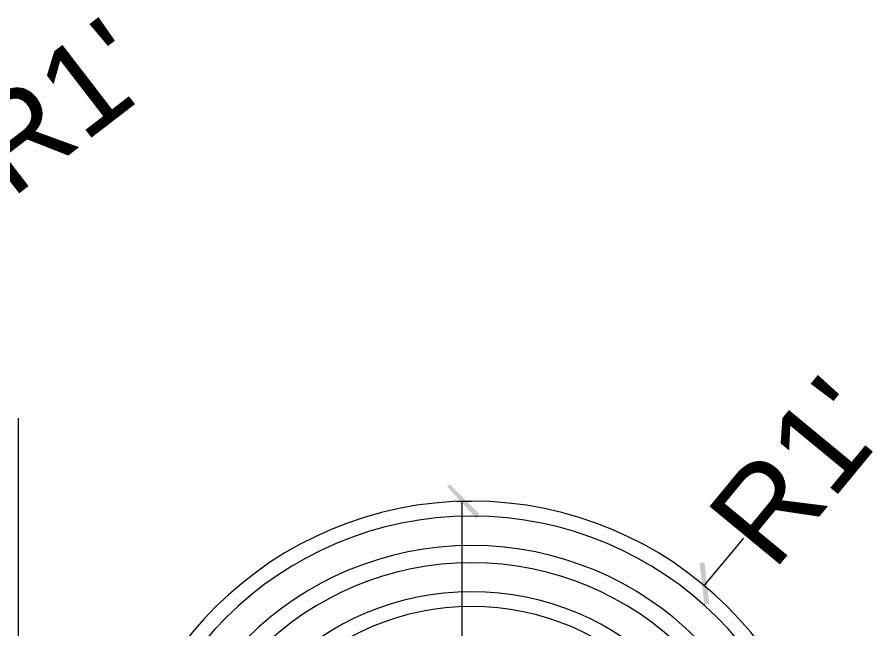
# Model space of a CAD drawing. Header units: inches. Extents: x 3324238 to 135265466, y -1036581 to 20094598.
# Drawn here: x 3353523.3 to 3353551.44, y -519261.42 to -519241.31 of the extents above; entities that cross this region are included whole.
import ezdxf

# ---------------------------------------------------------------- set-up
doc = ezdxf.new("R2010")
doc.units = ezdxf.units.IN
doc.header["$MEASUREMENT"] = 0
for name, color, linetype in [('PDF_Geometry', 7, 'Continuous'), ('PDF_Solid Fills', 7, 'Continuous'), ('PDF_Text', 1, 'Continuous')]:
    doc.layers.add(name, color=color, linetype=linetype)
doc.styles.add('PDF Arial', font='arial.ttf')

msp = doc.modelspace()

# ---------------------------------------------------------------- linework, layer by layer
at = {"layer": 'PDF_Geometry', "color": 32, "lineweight": 13, "true_color": 0xdd6e00}
msp.add_lwpolyline([(3353523.341, -519332.082), (3353523.341, -519254.491)], dxfattribs=at)
at = {"layer": 'PDF_Geometry', "color": 252, "lineweight": 13, "true_color": 0x979797}
msp.add_lwpolyline([(3353538.246, -519257.231), (3353537.763, -519257.231)], dxfattribs=at)
at = {"layer": 'PDF_Geometry', "color": 152, "lineweight": 13, "true_color": 0x006edd}
for points in [[(3353537.924, -519257.231), (3353537.924, -519290.587)], [(3353547.19, -519258.439), (3353545.901, -519259.97)]]:
    msp.add_lwpolyline(points, dxfattribs=at)
at = {"layer": 'PDF_Geometry', "color": 32, "lineweight": 13, "true_color": 0xdd6e00}
for centre, radius, start, end in [((3353538.246, -519269.148), 11.925, 0.35, 179.65), ((3353538.246, -519269.154), 11.441, 0.3963, 179.6037), ((3353538.246, -519269.156), 10.475, 0.4424, 179.5576), ((3353538.246, -519269.156), 9.911, 0.4677, 179.5323), ((3353538.246, -519269.143), 8.944, 0.4357, 179.5643), ((3353538.246, -519269.15), 8.46, 0.5059, 179.4941)]:
    msp.add_arc(centre, radius, start, end, dxfattribs=at)
at = {"layer": 'PDF_Solid Fills', "color": 152, "lineweight": 30, "true_color": 0x006edd, "transparency": 33554559}
for points in [[(3353538.488, -519257.634), (3353537.441, -519256.747), (3353537.521, -519256.667)], [(3353538.407, -519257.795), (3353538.488, -519257.634), (3353537.441, -519256.747)], [(3353545.901, -519259.245), (3353545.739, -519259.245), (3353546.062, -519260.615)], [(3353545.739, -519259.245), (3353546.062, -519260.615), (3353545.901, -519260.615)]]:
    msp.add_solid(points, dxfattribs=at)

# ---------------------------------------------------------------- texts
at = {"layer": 'PDF_Text', "lineweight": 30, "char_height": 2.9991, "attachment_point": 7, "style": 'PDF Arial'}
for insert, rotation in [((3353523.096, -519247.315), 37.6008), ((3353548.163, -519259.568), 50.4993)]:
    msp.add_mtext("R1'", dxfattribs=dict(at, insert=insert, rotation=rotation))

doc.saveas('drawing.dxf')
